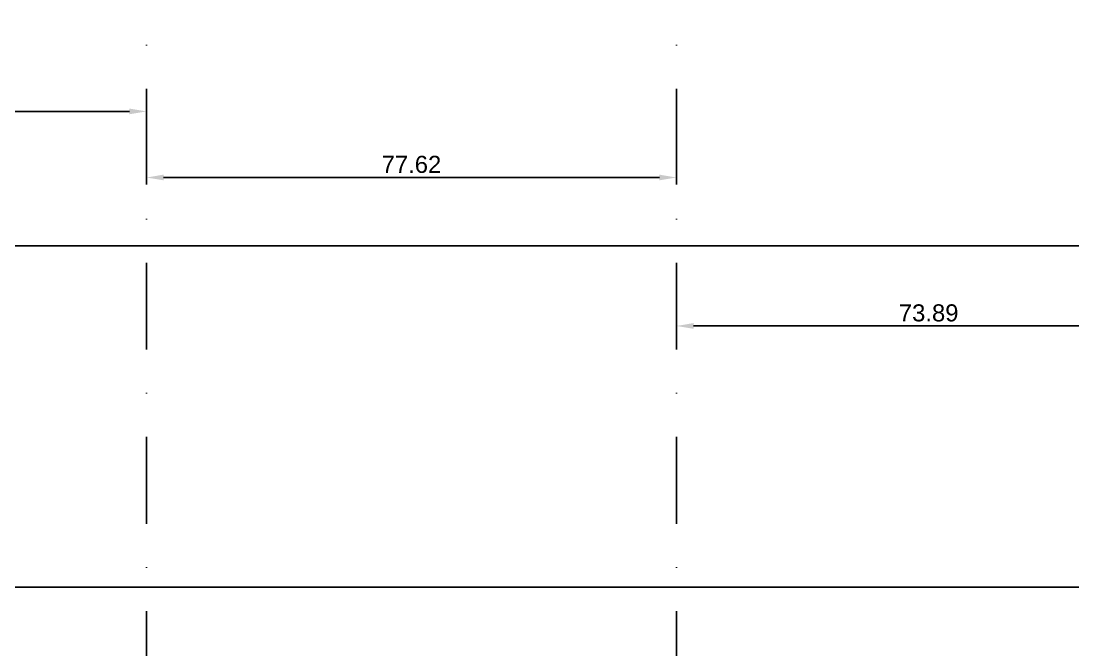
# Model space of a CAD drawing. Header units: metres. Extents: x -121 to 9872, y 3505 to 10721.
# Drawn here: x 6918.5 to 7072.6, y 6417.8 to 6509.9 of the extents above; entities that cross this region are included whole.
import ezdxf

# ---------------------------------------------------------------- set-up
doc = ezdxf.new("R2010")
doc.units = ezdxf.units.M
doc.header["$PDMODE"] = 2
doc.linetypes.add('DASHDOT', pattern=[25.4, 12.7, -6.35, 0, -6.35])
doc.layers.add('cotas', color=7, linetype='Continuous')
doc.layers.add('GRID', color=253, linetype='Continuous')
doc.styles.get("Standard").update_dxf_attribs({"font": 'arial.ttf'})
doc.dimstyles.new('ISO-25', dxfattribs={"dimtxt": 2.5, "dimasz": 2.5, "dimexe": 1.25, "dimexo": 0.625, "dimtad": 1, "dimzin": 1, "dimtxsty": 'Standard', "dimcen": 2.5, "dimaunit": 1, "dimadec": 3, "dimazin": 3, "dimtfac": 1, "dimtmove": 0, "dimatfit": 3, "dimfxlon": 1, "dimarcsym": 0})

# ---------------------------------------------------------------- blocks, each defined once
blk = doc.blocks.new('*D397')
at = {"layer": 'cotas', "color": 0, "lineweight": -2, "transparency": 16777216}
for p, q in [((6936.86, 6485.99), (6936.86, 6488.24)), ((6939.36, 6486.99), (7011.99, 6486.99)), ((7014.49, 6485.99), (7014.49, 6488.24))]:
    blk.add_line(p, q, dxfattribs=at)
at = {"layer": 'cotas', "color": 0, "transparency": 16777216}
for points in [[(6939.36, 6487.41), (6939.36, 6486.58), (6936.86, 6486.99)], [(7011.99, 6487.41), (7011.99, 6486.58), (7014.49, 6486.99)]]:
    blk.add_solid(points, dxfattribs=at)
at = {"layer": 'Defpoints', "color": 0, "transparency": 16777216}
for p in [(7014.49, 6486.99), (6936.86, 6471.62), (7014.49, 6439.76)]:
    blk.add_point(p, dxfattribs=at)
at = {"layer": 'cotas', "color": 0, "transparency": 16777216, "insert": (6975.67, 6488.9), "char_height": 2.5, "attachment_point": 5}
blk.add_mtext('77.62', dxfattribs=at)
blk = doc.blocks.new('*D398')
at = {"layer": 'cotas', "color": 0, "lineweight": -2, "transparency": 16777216}
for p, q in [((7014.49, 6464.24), (7014.49, 6466.49)), ((7088.37, 6464.24), (7088.37, 6466.49)), ((7016.99, 6465.24), (7085.87, 6465.24))]:
    blk.add_line(p, q, dxfattribs=at)
at = {"layer": 'cotas', "color": 0, "transparency": 16777216}
for points in [[(7016.99, 6465.66), (7016.99, 6464.82), (7014.49, 6465.24)], [(7085.87, 6465.66), (7085.87, 6464.82), (7088.37, 6465.24)]]:
    blk.add_solid(points, dxfattribs=at)
at = {"layer": 'Defpoints', "color": 0, "transparency": 16777216}
for p in [(7088.37, 6465.24), (7014.49, 6439.76), (7088.37, 6419.48)]:
    blk.add_point(p, dxfattribs=at)
at = {"layer": 'cotas', "color": 0, "transparency": 16777216, "insert": (7051.43, 6467.14), "char_height": 2.5, "attachment_point": 5}
blk.add_mtext('73.89', dxfattribs=at)
blk = doc.blocks.new('*D436')
at = {"layer": 'cotas', "color": 0, "lineweight": -2, "transparency": 16777216}
for p, q in [((6857.93, 6495.67), (6857.93, 6497.92)), ((6860.43, 6496.67), (6934.36, 6496.67)), ((6936.86, 6497.67), (6936.86, 6495.42))]:
    blk.add_line(p, q, dxfattribs=at)
at = {"layer": 'cotas', "color": 0, "transparency": 16777216}
for points in [[(6860.43, 6497.09), (6860.43, 6496.26), (6857.93, 6496.67)], [(6934.36, 6497.09), (6934.36, 6496.26), (6936.86, 6496.67)]]:
    blk.add_solid(points, dxfattribs=at)
at = {"layer": 'Defpoints', "color": 0, "transparency": 16777216}
for p in [(6936.86, 6693.59), (6936.86, 6496.67), (6857.93, 6476.23)]:
    blk.add_point(p, dxfattribs=at)
at = {"layer": 'cotas', "color": 0, "transparency": 16777216, "insert": (6897.4, 6498.57), "char_height": 2.5, "attachment_point": 5}
blk.add_mtext('78.94', dxfattribs=at)

msp = doc.modelspace()

# ---------------------------------------------------------------- linework, layer by layer
at = {"layer": 'GRID', "linetype": 'DASHDOT'}
for p, q in [((6936.864, 7876.973), (6936.864, 5510.205)), ((7014.485, 7876.973), (7014.485, 5510.205))]:
    msp.add_line(p, q, dxfattribs=at)
at = {"layer": 'GRID'}
for points in [[(-30.298, 6476.973), (7827.812, 6476.973)], [(-30.298, 6426.973), (7827.812, 6426.973)]]:
    msp.add_lwpolyline(points, dxfattribs=at)

# ---------------------------------------------------------------- dimensions: what is measured, and where the dimension line sits
at = {"layer": 'cotas'}
for base, p1, p2, picture, middle in [((6936.864, 6496.672), (6857.928, 6476.226), (6936.864, 6693.589), '*D436', (6897.396, 6498.574)), ((7014.485, 6486.994), (6936.864, 6471.622), (7014.485, 6439.756), '*D397', (6975.675, 6488.896)), ((7088.371, 6465.239), (7014.485, 6439.756), (7088.371, 6419.479), '*D398', (7051.428, 6467.141))]:
    dim = msp.add_linear_dim(base=base, p1=p1, p2=p2, dimstyle='ISO-25', dxfattribs=at)
    dim.commit()
    dim.dimension.update_dxf_attribs({"geometry": picture, "text_midpoint": middle})

doc.saveas('drawing.dxf')
